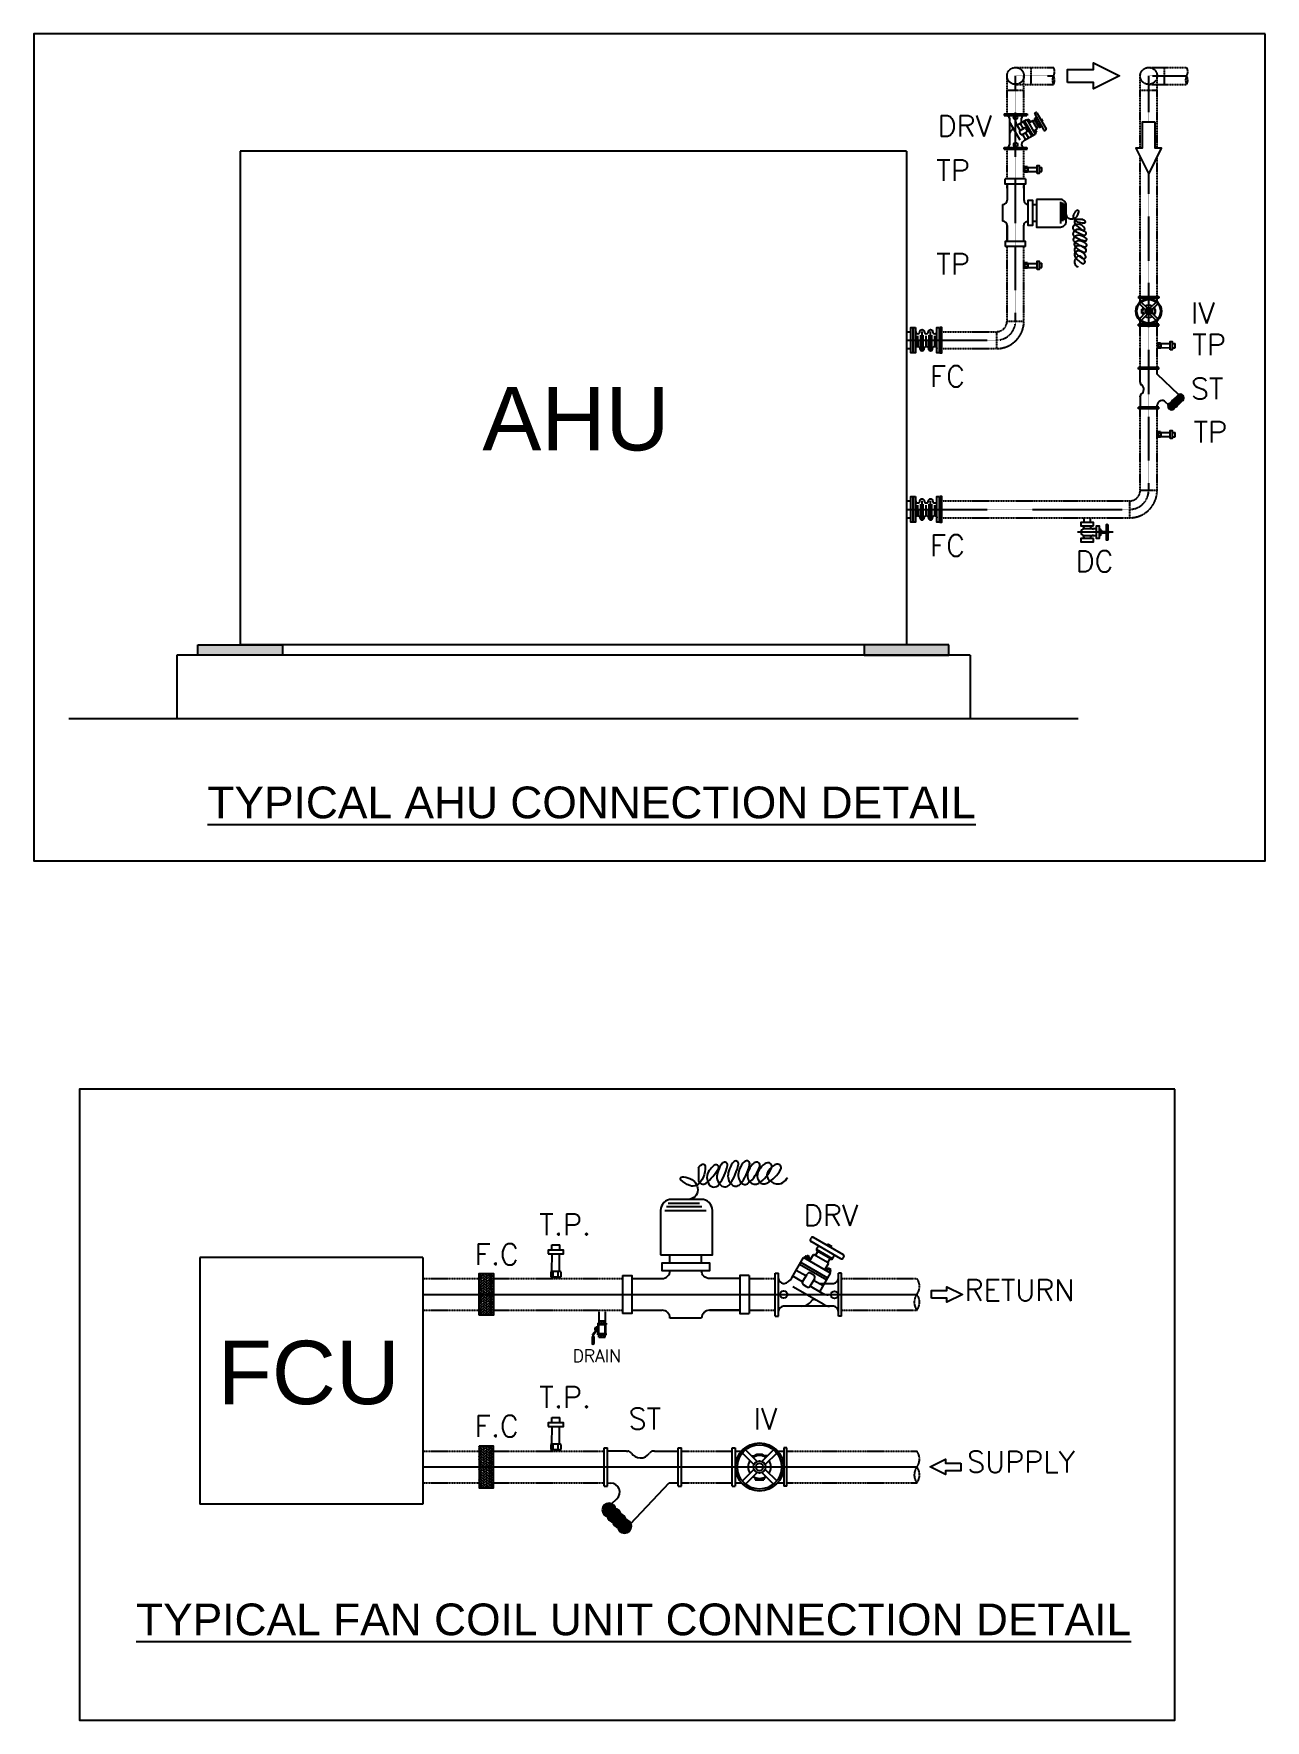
# Model space of a CAD drawing. Header units: millimetres. Extents: x 6 to 143847, y -192 to 53542.
# Drawn here: x 20761 to 26582, y 10917 to 18892 of the extents above; entities that cross this region are included whole.
import ezdxf

# ---------------------------------------------------------------- set-up
doc = ezdxf.new("R2010")
doc.units = ezdxf.units.MM
doc.linetypes.add('CENTER2', pattern=[1.125, 0.75, -0.125, 0.125, -0.125])
doc.linetypes.add('DASHED2', pattern=[0.375, 0.25, -0.125])
for name, color, linetype in [('AC-AHU', 3, 'Continuous'), ('AC-CENTER', 9, 'CENTER2'), ('AC-CHWR', 30, 'DASHED2'), ('AC-CHWS', 93, 'DASHED2'), ('AC-EQUIPMENT', 230, 'Continuous'), ('AC-FD', 2, 'Continuous'), ('AC-HOCK-UP', 9, 'Continuous'), ('AC-SDUCT', 6, 'Continuous'), ('AC-SECTION', 7, 'Continuous'), ('AC-TEXT', 7, 'Continuous'), ('AC.REF.1ST.', 200, 'Continuous'), ('MH-SARR', 2, 'Continuous'), ('MH-VALVE', 7, 'Continuous')]:
    doc.layers.add(name, color=color, linetype=linetype)
doc.styles.add('ARIAL', font='arial.ttf', dxfattribs={"width": 0.8})
doc.styles.add('ROMANS', font='romans.shx', dxfattribs={"width": 0.8, "height": 100})

# ---------------------------------------------------------------- blocks, each defined once
blk = doc.blocks.new('M-ARR01')
at = {"layer": 'MH-SARR'}
blk.add_lwpolyline([(-7, 0.88), (-7, -0.88), (-3.5, -0.88), (-3.5, -1.75), (0, 0), (-3.5, 1.75), (-3.5, 0.88)], close=True, dxfattribs=at)
blk = doc.blocks.new('1')
at = {"layer": 'AC.REF.1ST.'}
blk.add_hatch(color=256, dxfattribs=at).paths.add_polyline_path([(-37, 0, 1), (37, 0, 1)])
for radius in [46.8, 37.3]:
    blk.add_circle((0, 0), radius, dxfattribs=at)
blk = doc.blocks.new('V-BOOL')
at = {"layer": 'MH-VALVE'}
for p, q in [((-186, 75, 0), (-186, 70, 0)), ((-125, 80, 0), (-181, 80, 0)), ((-125, 65, 0), (-181, 65, 0)), ((-132, 25), (-132, -25)), ((-132, 25), (-112, 25)), ((-132, 8, 0), (-112, 8, 0)), ((-125, 80, 0), (-125, 65, 0)), ((-112, 75, 0), (-125, 75, 0)), ((-114, 70, 0), (-125, 70, 0)), ((-84, 44, 0), (-112, 69, 0)), ((-112, 33), (-101, 33)), ((-112, 33), (-112, -33, 0)), ((-82, 49, 0), (-110, 75, 0)), ((-101, 33), (-101, -33, 0)), ((-101, 30), (-30, 30)), ((-101, 25), (-30, 25)), ((-51, 43, 0), (-82, 43, 0)), ((-51, 48, 0), (-80, 48, 0)), ((-76, 48, 0), (-76, 59, 0)), ((-56, 59, 0), (-76, 59, 0)), ((-71, 48, 0), (-71, 59, 0)), ((-71, 30), (-71, 43, 0)), ((-61, 48, 0), (-61, 59, 0)), ((-61, 30), (-61, 43, 0)), ((-56, 48, 0), (-56, 59, 0)), ((-51, 43, 0), (-51, 48, 0)), ((-20, 33), (-30, 33)), ((-30, 33), (-30, -33, 0)), ((-20, 33), (-20, -33, 0)), ((0, 25), (-20, 25)), ((0, 8, 0), (-20, 8, 0)), ((0, 25), (0, -25)), ((-132, -11, 0), (-112, -11, 0)), ((-132, -25), (-112, -25)), ((-112, -33, 0), (-101, -33, 0)), ((-101, -25), (-30, -25)), ((-101, -30), (-30, -30)), ((-20, -33, 0), (-30, -33, 0)), ((0, -11, 0), (-20, -11, 0)), ((0, -25), (-20, -25))]:
    blk.add_line(p, q, dxfattribs=at)
for centre, radius, start, end in [((-181, 75, 0), 5.07, 90, 180), ((-181, 70, 0), 5.07, 180, 270), ((-114, 68, 0), 2.54, 45, 90), ((-112, 73, 0), 2.54, 45, 90), ((-82, 46, 0), 2.54, 225, 270), ((-80, 51, 0), 2.54, 225, 270)]:
    blk.add_arc(centre, radius, start, end, dxfattribs=at)

msp = doc.modelspace()

# ---------------------------------------------------------------- hatches: boundary and pattern name
at = {"layer": 'AC-HOCK-UP', "ltscale": 0.02}
h = msp.add_hatch(dxfattribs=at)
h.set_pattern_fill('AR-HBONE', color=256, scale=0.08527, style=0)
h.set_pattern_definition([(315, (726296.43, 197955.06), (1e-15, -12.251993), [25.990402, -8.66346733]), (225, (726302.556, 197948.934), (1e-15, -12.251993), [25.990402, -8.66346733])])
h.paths.add_polyline_path([(22934, 12931.2), (22934, 12833.1), (22865.8, 12833.1), (22865.8, 12931.2)])
h.paths.add_polyline_path([(22934, 12931.2), (22865.8, 12931.2), (22865.8, 13029.3), (22934, 13029.3)])
h = msp.add_hatch(dxfattribs=at)
h.set_pattern_fill('AR-HBONE', color=256, scale=0.08527, style=0)
h.set_pattern_definition([(45, (726296.43, -172909.4325), (1e-15, 12.251993), [25.990402, -8.66346733]), (135, (726302.556, -172903.3065), (1e-15, 12.251993), [25.990402, -8.66346733])])
h.paths.add_polyline_path([(22934, 12114.4), (22934, 12212.5), (22865.8, 12212.5), (22865.8, 12114.4)])
h.paths.add_polyline_path([(22934, 12114.4), (22865.8, 12114.4), (22865.8, 12016.4), (22934, 12016.4)])

# ---------------------------------------------------------------- linework, layer by layer
at = {"layer": 'AC-AHU'}
for p, q in [((21736.4, 18336.9), (21736.4, 16002.9)), ((24886.4, 18336.9), (21736.4, 18336.9)), ((24886.4, 18336.9), (24886.4, 16002.9)), ((24886.4, 16002.9), (21736.4, 16002.9))]:
    msp.add_line(p, q, dxfattribs=at)
at = {"layer": 'AC-AHU', "color": 7}
for p, q in [((21436.4, 15952.9), (21436.4, 15652.9)), ((25186.4, 15952.9), (21436.4, 15952.9)), ((25186.4, 15952.9), (25186.4, 15652.9)), ((25697.7, 15652.9), (20926.6, 15652.9))]:
    msp.add_line(p, q, dxfattribs=at)
for points in [[(21536.4, 16002.9), (21936.4, 16002.9), (21936.4, 15952.9), (21536.4, 15952.9)], [(25086.4, 16002.9), (24686.4, 16002.9), (24686.4, 15952.9), (25086.4, 15952.9)]]:
    msp.add_lwpolyline(points, close=True, dxfattribs=at)
for points in [[(21536.4, 16002.9), (21536.4, 15952.9), (21936.4, 16002.9), (21936.4, 15952.9)], [(24686.4, 15952.9), (24686.4, 16002.9), (25086.4, 15952.9), (25086.4, 16002.9)]]:
    msp.add_solid(points, dxfattribs=at)
at = {"layer": 'AC-CENTER', "ltscale": 0.2}
for p, q in [((25401, 17532.9), (25401, 18692.3)), ((25401, 18692.3), (25580.8, 18692.3)), ((26030.5, 18473.1), (26030.5, 18692.3)), ((26030.5, 18692.3), (26210.2, 18692.3)), ((26030.5, 16732.9), (26030.5, 18228.1)), ((24886.4, 17442.9), (25311, 17442.9)), ((24886.4, 16642.9), (25940.5, 16642.9))]:
    msp.add_line(p, q, dxfattribs=at)
at = {"layer": 'AC-CENTER'}
for p, q in [((22600, 12930.7), (24935, 12930.7)), ((22600, 12114.9), (24935, 12114.9))]:
    msp.add_line(p, q, dxfattribs=at)
at = {"layer": 'AC-CENTER', "ltscale": 0.2}
msp.add_arc((25311, 17532.9), 90, 270, 0, dxfattribs=at)
at = {"layer": 'AC-CHWR'}
for p, q in [((25361, 18513.5), (25361, 18692.3)), ((25401, 18732.3), (25580.8, 18732.3)), ((25441, 18513.5), (25441, 18692.3)), ((25475.4, 18652.3), (25475.4, 18732.3)), ((25441, 18623.6), (25361, 18623.6)), ((25401, 18652.3), (25580.8, 18652.3)), ((25361, 18205), (25361, 18346)), ((25441, 18205), (25441, 18346)), ((25361, 18161.8), (25361, 18181)), ((25441, 18161.8), (25441, 18181)), ((25361, 17909), (25361, 17948.4)), ((25441, 17909), (25441, 17948.4)), ((25361, 17532.9), (25361, 17885)), ((25441, 17532.9), (25441, 17885)), ((25052.8, 17482.9), (25311, 17482.9)), ((25311, 17482.9), (25311, 17402.9)), ((25361, 17532.9), (25441, 17532.9)), ((25052.8, 17402.9), (25311, 17402.9)), ((22600, 13005.7), (22865.8, 13005.7)), ((22934, 13005.9), (23543.1, 13005.9)), ((24142.3, 13005.9), (24265.2, 13005.9)), ((24579.2, 13005.9), (24935, 13005.9)), ((22600, 12855.7), (22865.8, 12855.7)), ((22934, 12855.9), (23543.1, 12855.9)), ((23432.1, 12855.9), (23432.1, 12806.5)), ((23461.7, 12855.9), (23461.7, 12806.5)), ((24142.3, 12855.9), (24265.2, 12855.9)), ((24579.2, 12855.9), (24935.3, 12855.9))]:
    msp.add_line(p, q, dxfattribs=at)
msp.add_circle((25401, 18692.3), 40, dxfattribs=at)
for centre, radius, start, end in [((25617.6, 18672.3), 41.9, 151.48356, 208.51644), ((25544, 18712.3), 41.9, 331.48356, 28.51644), ((25544, 18672.3), 41.9, 331.48356, 28.51644), ((25311, 17532.9), 50, 270, 0), ((25311, 17532.9), 130, 270, 0), ((24884.7, 12968.5), 62.7, 323.36167, 36.63833), ((24985.3, 12893.7), 62.7, 143.36167, 217.06344), ((24884.7, 12893.7), 62.7, 323.36167, 36.63833)]:
    msp.add_arc(centre, radius, start, end, dxfattribs=at)
at = {"layer": 'AC-CHWS'}
for p, q in [((25990.5, 18350.6), (25990.5, 18692.3)), ((26030.5, 18732.3), (26210.2, 18732.3)), ((26070.5, 18350.6), (26070.5, 18692.3)), ((26104.8, 18652.3), (26104.8, 18732.3)), ((26070.5, 18623.6), (25990.5, 18623.6)), ((26030.5, 18652.3), (26210.2, 18652.3)), ((25990.5, 17648.8), (25990.5, 18308.1)), ((26070.5, 17648.8), (26070.5, 18308.1)), ((25990.5, 17313.3), (25990.5, 17510.4)), ((26070.5, 17313.3), (26070.5, 17510.4)), ((25990.5, 16732.9), (25990.5, 17118.5)), ((26070.5, 16732.9), (26070.5, 17118.5)), ((25052.8, 16682.9), (25940.5, 16682.9)), ((25940.5, 16682.9), (25940.5, 16602.9)), ((25990.5, 16732.9), (26070.5, 16732.9)), ((25052.8, 16602.9), (25940.5, 16602.9)), ((22600, 12189.9), (22865.8, 12189.9)), ((22934, 12189.7), (23457.1, 12189.7)), ((23822.3, 12189.7), (24061.5, 12189.7)), ((24321, 12189.7), (24937.6, 12189.7)), ((22600, 12039.9), (22865.8, 12039.9)), ((22934, 12039.7), (23457.1, 12039.7)), ((23822.3, 12039.7), (24061.5, 12039.7)), ((24321, 12039.7), (24937.6, 12039.7))]:
    msp.add_line(p, q, dxfattribs=at)
msp.add_circle((26030.5, 18692.3), 40, dxfattribs=at)
for centre, radius, start, end in [((26247, 18672.3), 41.9, 151.48356, 208.51644), ((26173.4, 18712.3), 41.9, 331.48356, 28.51644), ((26173.4, 18672.3), 41.9, 331.48356, 28.51644), ((25940.5, 16732.9), 50, 270, 0), ((25940.5, 16732.9), 90, 270, 0), ((25940.5, 16732.9), 130, 270, 0), ((24884.7, 12152.3), 62.7, 323.36167, 36.63833), ((24985.3, 12077.5), 62.7, 143.36167, 217.06344), ((24884.7, 12077.5), 62.7, 323.36167, 36.63833)]:
    msp.add_arc(centre, radius, start, end, dxfattribs=at)
at = {"layer": 'AC-EQUIPMENT', "ltscale": 0.02}
for p, q in [((22600, 13106.1), (21545.8, 13106.1)), ((21545.8, 13106.1), (21545.8, 11939.6)), ((22600, 13106.1), (22600, 11939.6)), ((22600, 11939.6), (21545.8, 11939.6))]:
    msp.add_line(p, q, dxfattribs=at)
at = {"layer": 'AC-HOCK-UP', "ltscale": 0.02}
for p, q in [((25347.5, 18513.5), (25455.5, 18513.5)), ((25347.5, 18513.5), (25347.5, 18505.5)), ((25347.5, 18505.5), (25455.4, 18505.5)), ((25455.5, 18513.5), (25455.5, 18505.5)), ((25492.1, 18511.5), (25535.4, 18436.5)), ((25493.7, 18517.3), (25496.6, 18519)), ((25502.2, 18517.8), (25545.7, 18442.5)), ((25372.5, 18492.6), (25372.5, 18366.6)), ((25376.3, 18468.5), (25421.4, 18390.3)), ((25404.8, 18465.3), (25422.7, 18434.2)), ((25408.5, 18458.8), (25455.3, 18485.8)), ((25420.7, 18426.4), (25426, 18417.2)), ((25422.7, 18434.2), (25442.4, 18445.6)), ((25423.3, 18467.3), (25437.5, 18442.7)), ((25429.3, 18470.8), (25429.3, 18492.7)), ((25433.7, 18415.1), (25453.4, 18426.5)), ((25438.1, 18475.8), (25477.5, 18407.5)), ((25443, 18478.7), (25482.4, 18410.4)), ((25448.5, 18423.6), (25462.7, 18399)), ((25450.2, 18443.5), (25455.5, 18434.2)), ((25455.3, 18485.8), (25494.7, 18417.5)), ((25456.4, 18483.8), (25460.9, 18486.4)), ((25457.8, 18481.4), (25465.7, 18485.9)), ((25461.4, 18475.2), (25469.3, 18479.8)), ((25462.4, 18486), (25467.7, 18476.9)), ((25462.8, 18472.7), (25467.3, 18475.3)), ((25466.3, 18479.3), (25463.8, 18483.5)), ((25464, 18470.8), (25479.9, 18480)), ((25469.3, 18479.8), (25465.7, 18485.9)), ((25481.5, 18479.6), (25503, 18442.3)), ((25482.2, 18478.4), (25492.3, 18484.2)), ((25486, 18432.5), (25503, 18442.3)), ((25487.2, 18430.5), (25491.6, 18433.1)), ((25488.6, 18428.1), (25496.5, 18432.6)), ((25491.6, 18485.5), (25511, 18451.8)), ((25492, 18490.4), (25515.5, 18449.8)), ((25492.2, 18421.9), (25500.1, 18426.5)), ((25493.2, 18491.3), (25501.1, 18495.9)), ((25498.4, 18423.6), (25493.2, 18432.7)), ((25493.6, 18419.5), (25498, 18422)), ((25494.6, 18430.2), (25497, 18426)), ((25496.5, 18432.6), (25500.1, 18426.5)), ((25500.2, 18447.2), (25510.3, 18453.1)), ((25516.8, 18450.3), (25524.8, 18454.9)), ((25519.8, 18487.3), (25522.7, 18489)), ((25519.8, 18487.3), (25522.7, 18489)), ((25522.7, 18489), (25528.9, 18478.2)), ((25526.1, 18476.5), (25528.9, 18478.2)), ((25526.1, 18476.5), (25528.9, 18478.2)), ((25541.2, 18435), (25544.2, 18436.7)), ((25347.5, 18354), (25455.4, 18354)), ((25347.5, 18346), (25347.5, 18354)), ((25347.5, 18346), (25455.5, 18346)), ((25433.7, 18415.1), (25448, 18390.5)), ((25443.6, 18388), (25494.7, 18417.5)), ((25455.5, 18346), (25455.5, 18354)), ((25457.7, 18262.3), (25445.3, 18262.3)), ((25449, 18205), (25353, 18205)), ((25444.2, 18259.4), (25444.2, 18240.4)), ((25457.7, 18237.2), (25445.3, 18237.2)), ((25445.5, 18256.1), (25457.5, 18256.1)), ((25445.5, 18243.5), (25457.6, 18243.5)), ((25458.8, 18259.4), (25458.8, 18240.4)), ((25458.8, 18259.3), (25458.8, 18240.4)), ((25512.5, 18259.6), (25525.7, 18259.6)), ((25512.5, 18239.8), (25525.7, 18239.8)), ((25525.7, 18239.8), (25525.7, 18259.6)), ((25361, 18180.8), (25361, 18105)), ((25341, 18005), (25341, 18085)), ((25361, 17909.2), (25361, 17985)), ((25449, 17885), (25353, 17885)), ((25444.2, 17805.9), (25444.2, 17787)), ((25457.7, 17808.9), (25445.3, 17808.9)), ((25457.7, 17783.8), (25445.3, 17783.8)), ((25445.5, 17802.6), (25457.5, 17802.6)), ((25445.5, 17790.1), (25457.6, 17790.1)), ((25458.8, 17805.9), (25458.8, 17787)), ((25458.8, 17805.9), (25458.8, 17787)), ((25512.5, 17806.2), (25525.7, 17806.2)), ((25512.5, 17786.4), (25525.7, 17786.4)), ((25525.7, 17786.4), (25525.7, 17806.2)), ((25981.8, 17648.8), (26078.9, 17648.8)), ((25981.8, 17648.8), (25981.8, 17640.8)), ((26078.9, 17640.8), (25981.8, 17640.8)), ((25990.5, 17625.1), (25990.5, 17640.8)), ((26070.5, 17625.1), (26070.5, 17640.8)), ((26078.9, 17648.8), (26078.9, 17640.8)), ((26016.3, 17585.6), (25987.2, 17614.7)), ((26016.3, 17573.5), (25987.2, 17544.4)), ((26024.4, 17593.7), (25995.3, 17622.8)), ((26024.4, 17565.4), (25995.3, 17536.3)), ((25998, 17568.9), (25998, 17590.2)), ((26001.2, 17590.2), (25998, 17590.2)), ((26001.2, 17568.9), (25998, 17568.9)), ((26006.3, 17596.8), (26001.2, 17590.2)), ((26006.3, 17562.3), (26001.2, 17568.9)), ((26065.6, 17622.8), (26036.5, 17593.7)), ((26036.5, 17565.4), (26065.6, 17536.3)), ((26073.7, 17614.7), (26044.6, 17585.6)), ((26044.6, 17573.5), (26073.7, 17544.4)), ((26058.4, 17599.4), (26058.4, 17591.9)), ((26058.4, 17591.9), (26062.9, 17586)), ((26058.4, 17567.2), (26062.9, 17573.1)), ((26058.4, 17559.7), (26058.4, 17567.2)), ((26062.9, 17573.1), (26062.9, 17586)), ((26078.9, 17518.3), (25981.8, 17518.3)), ((25981.8, 17510.4), (25981.8, 17518.3)), ((25981.8, 17510.4), (26078.9, 17510.4)), ((25990.5, 17518.3), (25990.5, 17534)), ((26070.5, 17518.3), (26070.5, 17534)), ((26078.9, 17510.4), (26078.9, 17518.3)), ((26073.6, 17426.5), (26073.6, 17407.5)), ((26087.1, 17429.4), (26074.7, 17429.4)), ((26087.1, 17404.3), (26074.7, 17404.3)), ((26074.8, 17423.1), (26086.9, 17423.1)), ((26074.9, 17410.6), (26086.9, 17410.6)), ((26088.2, 17426.5), (26088.2, 17407.5)), ((26088.2, 17426.4), (26088.2, 17407.5)), ((26141.9, 17426.7), (26155.1, 17426.7)), ((26141.9, 17406.9), (26155.1, 17406.9)), ((26155.1, 17406.9), (26155.1, 17426.7)), ((26079, 17313.3), (25981.9, 17313.3)), ((25981.9, 17305.3), (25981.9, 17313.3)), ((26079, 17305.3), (25981.9, 17305.3)), ((25990.5, 17244.8), (25990.5, 17305.3)), ((26070.5, 17282.3), (26070.5, 17305.3)), ((26079, 17305.3), (26079, 17313.3)), ((25990.5, 17244.8), (25990.5, 17241.6)), ((26173.5, 17184.6), (26070.5, 17282.3)), ((25990.5, 17174.8), (25990.5, 17178)), ((25990.5, 17174.8), (25990.5, 17126.5)), ((26123.5, 17136.9), (26110.7, 17150.4)), ((26121.5, 17135), (26176.1, 17187.1)), ((26126.7, 17129.7), (26181.2, 17181.8)), ((26131.8, 17124.3), (26186.3, 17176.4)), ((26186.3, 17176.4), (26176.1, 17187.1)), ((26079, 17126.5), (25981.9, 17126.5)), ((25981.9, 17118.5), (25981.9, 17126.5)), ((26079, 17118.5), (25981.9, 17118.5)), ((26070.5, 17126.5), (26071.1, 17134.9)), ((26079, 17118.5), (26079, 17126.5)), ((26131.8, 17124.3), (26121.5, 17135)), ((26073.6, 17005.9), (26073.6, 16987)), ((26087.1, 17008.9), (26074.7, 17008.9)), ((26074.8, 17002.6), (26086.9, 17002.6)), ((26074.9, 16990.1), (26086.9, 16990.1)), ((26088.2, 17005.9), (26088.2, 16987)), ((26088.2, 17005.9), (26088.2, 16987)), ((26141.9, 17006.2), (26155.1, 17006.2)), ((26141.9, 16986.4), (26155.1, 16986.4)), ((26155.1, 16986.4), (26155.1, 17006.2)), ((26087.1, 16983.8), (26074.7, 16983.8)), ((23209.4, 13140.2), (23209.4, 13165)), ((23209.4, 13165), (23246.5, 13165)), ((23246.5, 13140.2), (23246.5, 13165)), ((24432.1, 13191.7), (24435.3, 13197.3)), ((24575.5, 13099.7), (24435, 13180.8)), ((24587.3, 13118.7), (24446.2, 13200.2)), ((24460.8, 13146.1), (24469.4, 13161)), ((24510, 13163.4), (24513.1, 13168.8)), ((24510, 13163.4), (24513.1, 13168.8)), ((24533.3, 13157.1), (24513.1, 13168.8)), ((24344, 13008.8), (24399.3, 13104.6)), ((24514, 13007.6), (24386, 13081.5)), ((24527.3, 13030.7), (24399.3, 13104.6)), ((24403, 13102.5), (24407.8, 13110.8)), ((24407.6, 13099.8), (24416.1, 13114.6)), ((24410.7, 13111.6), (24427.8, 13101.7)), ((24423.1, 13104.4), (24415.3, 13108.9)), ((24427.7, 13107.9), (24416.1, 13114.6)), ((24419.1, 13093.2), (24427.7, 13107.9)), ((24423.7, 13090.5), (24428.5, 13098.8)), ((24427.4, 13088.3), (24445.8, 13120.2)), ((24515.7, 13079.8), (24445.8, 13120.2)), ((24455, 13114.8), (24466, 13133.8)), ((24536, 13099.6), (24459.8, 13143.5)), ((24526.8, 13098.7), (24463.7, 13135.1)), ((24513.5, 13081.1), (24524.5, 13100.1)), ((24530.2, 13151.7), (24533.3, 13157.1)), ((24530.2, 13151.7), (24533.3, 13157.1)), ((24537.7, 13101.7), (24546.3, 13116.6)), ((24586.4, 13102.6), (24589.6, 13108.2)), ((23204.5, 13037.5), (23204.5, 13014.2)), ((23246, 13039.5), (23210.4, 13039.5)), ((23246.1, 13012.1), (23210.4, 13012.2)), ((23246.1, 13039.5), (23210.5, 13039.5)), ((23216.3, 13014.5), (23216.3, 13037.2)), ((23239.8, 13014.5), (23239.8, 13037.1)), ((23251.6, 13037.4), (23251.6, 13014.2)), ((23543.1, 13020.6), (23543.1, 12840.8)), ((24142.3, 13020.6), (24142.3, 12840.8)), ((24265.2, 12828.6), (24265.2, 13031)), ((24265.2, 13031), (24280.2, 13031)), ((24280.2, 12828.6), (24280.2, 13031)), ((24394.8, 12990.3), (24348.7, 13016.9)), ((24410.8, 13018), (24364.7, 13044.6)), ((24508.7, 12998.4), (24380.6, 13072.3)), ((24394.8, 12990.3), (24416.1, 13027.2)), ((24430.6, 12969.6), (24451.9, 13006.5)), ((24448, 13021.1), (24430.7, 13031.1)), ((24476.7, 12943), (24527.3, 13030.7)), ((24499.2, 13046.9), (24516.5, 13076.9)), ((24502.9, 13044.8), (24507.7, 13053.1)), ((24507.5, 13042.1), (24516, 13056.9)), ((24527.7, 13044), (24510.6, 13053.9)), ((24515.2, 13051.2), (24523.1, 13046.7)), ((24516, 13056.9), (24527.6, 13050.3)), ((24519, 13035.5), (24527.6, 13050.3)), ((24523.7, 13032.8), (24528.5, 13041.1)), ((24564.3, 12828.6), (24564.3, 13031)), ((24579.2, 13031), (24564.3, 13031)), ((24579.2, 12828.6), (24579.2, 13031)), ((24495, 12882.5), (24348.4, 12967.1)), ((24416, 12965.7), (24398.7, 12975.7)), ((24489, 12935.9), (24430.6, 12969.6)), ((24492.7, 12970.7), (24446.6, 12997.3)), ((24476.7, 12981.9), (24540.3, 12981.9)), ((23588.5, 12855.8), (23730.4, 12855.8)), ((24097.1, 12855.8), (23955, 12855.8)), ((24540.2, 12875.4), (24303.8, 12875.4)), ((23917.6, 12818.4), (23767.8, 12818.4)), ((24265.2, 12828.6), (24280.2, 12828.6)), ((24579.2, 12828.6), (24564.3, 12828.6)), ((23209.4, 12324), (23209.4, 12348.8)), ((23209.4, 12348.8), (23246.5, 12348.8)), ((23246.5, 12324), (23246.5, 12348.8)), ((23204.5, 12221.3), (23204.5, 12198.1)), ((23246, 12223.3), (23210.4, 12223.4)), ((23246.1, 12223.4), (23210.5, 12223.4)), ((23216.3, 12198.4), (23216.3, 12221)), ((23239.8, 12198.3), (23239.8, 12221)), ((23251.6, 12221.3), (23251.6, 12198)), ((23457.1, 12023.8), (23457.1, 12205.7)), ((23457.1, 12205.7), (23472.1, 12205.7)), ((23472.1, 12023.8), (23472.1, 12205.7)), ((23807.3, 12023.8), (23807.3, 12205.7)), ((23807.3, 12205.7), (23822.3, 12205.7)), ((23822.3, 12023.8), (23822.3, 12205.7)), ((24061.5, 12023.8), (24061.5, 12205.7)), ((24061.5, 12205.7), (24076.5, 12205.7)), ((24076.5, 12205.7), (24076.5, 12023.8)), ((24306, 12205.7), (24306, 12023.8)), ((24321, 12205.7), (24306, 12205.7)), ((24321, 12023.8), (24321, 12205.7)), ((23246.1, 12196), (23210.4, 12196)), ((23562.6, 12189.7), (23472.1, 12189.7)), ((23562.6, 12189.7), (23568.7, 12189.6)), ((23694, 12189.7), (23688, 12189.6)), ((23694, 12189.7), (23807.3, 12189.7)), ((24076.5, 12189.9), (24105.8, 12189.9)), ((24164.6, 12126.3), (24110.1, 12180.9)), ((24179.9, 12141.5), (24125.3, 12196.1)), ((24154, 12167.4), (24168.1, 12167.4)), ((24168.1, 12167.4), (24179.2, 12175.9)), ((24179.2, 12175.9), (24203.3, 12175.9)), ((24257.2, 12196.1), (24202.6, 12141.5)), ((24214.3, 12167.4), (24203.3, 12175.9)), ((24228.5, 12167.4), (24214.3, 12167.4)), ((24272.4, 12180.9), (24217.8, 12126.3)), ((24276.6, 12189.9), (24306, 12189.9)), ((24164.6, 12103.6), (24110.1, 12049)), ((24179.9, 12088.3), (24125.3, 12033.8)), ((24158.9, 12069.6), (24171.2, 12060.1)), ((24171.2, 12060.1), (24171.2, 12054)), ((24171.2, 12054), (24211.2, 12054)), ((24202.6, 12088.3), (24257.2, 12033.8)), ((24223.6, 12069.6), (24211.2, 12060.1)), ((24211.2, 12060.1), (24211.2, 12054)), ((24217.8, 12103.6), (24272.4, 12049)), ((23457.1, 12023.8), (23472.1, 12023.8)), ((23472.1, 12039.7), (23487.9, 12038.6)), ((23491.6, 11940.2), (23516.9, 11964.3)), ((23581.1, 11846.6), (23764.2, 12039.7)), ((23764.2, 12039.7), (23807.3, 12039.7)), ((23807.3, 12023.8), (23822.3, 12023.8)), ((24061.5, 12023.8), (24076.5, 12023.8)), ((24076.5, 12039.9), (24105.8, 12039.9)), ((24276.6, 12039.9), (24306, 12039.9)), ((24321, 12023.8), (24306, 12023.8)), ((23468, 11924.8), (23488.1, 11943.9)), ((23468, 11924.8), (23565.7, 11822.5)), ((23478, 11934.4), (23575.8, 11832.1)), ((23488.1, 11943.9), (23585.8, 11841.7)), ((23565.7, 11822.5), (23585.8, 11841.7))]:
    msp.add_line(p, q, dxfattribs=at)
at = {"layer": 'AC-HOCK-UP', "color": 7, "ltscale": 0.02}
for p, q in [((24953.4, 17395.1), (24953.4, 17467.1)), ((24959.4, 17393.1), (24959.4, 17483.1)), ((24965.4, 17395.1), (24965.4, 17467.1)), ((24993.4, 17395.1), (24993.4, 17467.1)), ((24999.4, 17393.1), (24999.4, 17483.1)), ((25005.4, 17395.1), (25005.4, 17467.1)), ((24939.4, 17413.1), (24939.4, 17463.1)), ((24943.2, 17412.7), (24943.2, 17440.5)), ((24979.4, 17413.1), (24979.4, 17463.1)), ((24982.7, 17412.3), (24982.7, 17440.5)), ((25019.4, 17413.1), (25019.4, 17463.1)), ((25023.2, 17412.3), (25023.2, 17440.1)), ((24953.4, 16595.1), (24953.4, 16667.1)), ((24959.4, 16593.1), (24959.4, 16683.1)), ((24965.4, 16595.1), (24965.4, 16667.1)), ((24993.4, 16595.1), (24993.4, 16667.1)), ((24999.4, 16593.1), (24999.4, 16683.1)), ((25005.4, 16595.1), (25005.4, 16667.1)), ((24939.4, 16613.1), (24939.4, 16663.1)), ((24943.2, 16612.7), (24943.2, 16640.5)), ((24979.4, 16613.1), (24979.4, 16663.1)), ((24982.7, 16612.3), (24982.7, 16640.5)), ((25019.4, 16613.1), (25019.4, 16663.1)), ((25023.2, 16612.3), (25023.2, 16640.1))]:
    msp.add_line(p, q, dxfattribs=at)
at = {"layer": 'AC-HOCK-UP', "ltscale": 0.02}
for points in [[(26581.6, 18891.8), (20760.6, 18891.8), (20760.6, 14980.6), (26581.6, 14980.6)], [(24916.1, 17502.9), (24916.1, 17382.9), (24906.1, 17382.9), (24906.1, 17502.9)], [(24929.1, 17502.9), (24929.1, 17382.9), (24919.1, 17382.9), (24919.1, 17502.9)], [(25039.5, 17502.9), (25039.5, 17382.9), (25029.5, 17382.9), (25029.5, 17502.9)], [(25042.8, 17502.9), (25042.8, 17382.9), (25052.8, 17382.9), (25052.8, 17502.9)], [(24916.1, 16702.9), (24916.1, 16582.9), (24906.1, 16582.9), (24906.1, 16702.9)], [(24929.1, 16702.9), (24929.1, 16582.9), (24919.1, 16582.9), (24919.1, 16702.9)], [(25039.5, 16702.9), (25039.5, 16582.9), (25029.5, 16582.9), (25029.5, 16702.9)], [(25042.8, 16702.9), (25042.8, 16582.9), (25052.8, 16582.9), (25052.8, 16702.9)], [(26154.3, 13901.3), (20977.5, 13901.3), (20977.5, 10917.2), (26154.3, 10917.2)], [(22865.8, 12833.1), (22865.8, 13029.3), (22934, 13029.3), (22934, 12833.1)], [(22865.8, 12212.5), (22865.8, 12016.4), (22934, 12016.4), (22934, 12212.5)]]:
    msp.add_lwpolyline(points, close=True, dxfattribs=at)
for points in [[(25503, 18230.7), (25502.9, 18269), (25512.5, 18269), (25512.5, 18230.8), (25503, 18230.7)], [(25449, 18205), (25449, 18181), (25353, 18181), (25353, 18205)], [(25441.1, 18259.3), (25444.2, 18259.3)], [(25441.1, 18240.4), (25444.2, 18240.4)], [(25459.1, 18259.4), (25502.9, 18259.5)], [(25459.1, 18240.2), (25503, 18240.3)], [(25361, 18180.8), (25361, 18105)], [(25481, 18085), (25501, 18085)], [(25613.1, 18097.7), (25613.1, 17993.9)], [(25623.1, 18093.6), (25623.1, 18004.9)], [(25631.5, 18089.5), (25631.5, 18010.6)], [(25361, 17985), (25361, 17909.2)], [(25481, 18005), (25501, 18005)], [(25449, 17885), (25449, 17909), (25353, 17909), (25353, 17885)], [(25441.1, 17805.9), (25444.2, 17805.9)], [(25441.1, 17787), (25444.2, 17787)], [(25459.1, 17805.9), (25502.9, 17806)], [(25459.1, 17786.8), (25503, 17786.9)], [(25503, 17777.3), (25502.9, 17815.6), (25512.5, 17815.6), (25512.5, 17777.3), (25503, 17777.3)], [(24886.4, 17482.9), (24906.1, 17482.9)], [(24886.4, 17402.9), (24906.1, 17402.9)], [(26070.5, 17426.4), (26073.6, 17426.4)], [(26070.5, 17407.5), (26073.6, 17407.5)], [(26088.5, 17426.5), (26132.3, 17426.6)], [(26088.5, 17407.3), (26132.3, 17407.4)], [(26132.3, 17397.8), (26132.3, 17436.1), (26141.8, 17436.1), (26141.9, 17397.9), (26132.3, 17397.8)], [(26070.5, 17005.9), (26073.6, 17005.9)], [(26070.5, 16987), (26073.6, 16987)], [(26088.5, 17005.9), (26132.3, 17006)], [(26088.5, 16986.8), (26132.3, 16986.9)], [(26132.3, 16977.3), (26132.3, 17015.6), (26141.8, 17015.6), (26141.9, 16977.3), (26132.3, 16977.3)], [(24886.4, 16682.9), (24906.1, 16682.9)], [(24886.4, 16602.9), (24906.1, 16602.9)], [(25724.6, 16602.9), (25724.6, 16580)], [(25754.6, 16602.9), (25754.6, 16580)], [(25863.2, 16535), (25694.6, 16535)], [(25769.6, 16565), (25769.6, 16580), (25709.6, 16580), (25709.6, 16565), (25769.6, 16565)], [(25796, 16549), (25802.9, 16549), (25802.9, 16519.9), (25796, 16519.9)], [(25802.9, 16541.1), (25809.8, 16541.1), (25809.8, 16528.3), (25802.9, 16528.3)], [(25830.9, 16530.5), (25809.8, 16530.5)], [(25837.6, 16541.6), (25839.7, 16541.6), (25839.7, 16528.3), (25837, 16528.3)], [(25769.6, 16505), (25709.6, 16505), (25709.6, 16490), (25769.6, 16490), (25769.6, 16505)], [(23744.2, 13327.8), (23938.4, 13327.8)], [(23751.8, 13346.4), (23917.8, 13346.4)], [(23759.4, 13362.2), (23907.1, 13362.2)], [(23192.3, 13122.3), (23264.2, 13122.2), (23264.2, 13140.1), (23192.4, 13140.2), (23192.3, 13122.3)], [(23210.2, 13040.1), (23210.4, 13122.3)], [(23246.1, 13040.1), (23246.2, 13122.2)], [(23767.8, 13080.5), (23767.8, 13117.9)], [(23917.6, 13080.5), (23917.6, 13117.9)], [(23210.5, 13006.3), (23210.5, 13012.2)], [(23246, 13006.3), (23246, 13012.1)], [(23543.1, 13020.6), (23588.1, 13020.6), (23588.1, 12840.8), (23543.1, 12840.8)], [(24142.3, 13020.6), (24097.3, 13020.6), (24097.3, 12840.8), (24142.3, 12840.8)], [(23588.5, 12855.8), (23730.4, 12855.8)], [(23955, 12855.8), (24097.1, 12855.8)], [(23192.3, 12306.2), (23264.2, 12306), (23264.2, 12324), (23192.4, 12324.1), (23192.3, 12306.2)], [(23210.2, 12224), (23210.4, 12306.1)], [(23246.1, 12224), (23246.2, 12306.1)], [(23210.5, 12190.1), (23210.5, 12196)], [(23246, 12190.2), (23246, 12196)]]:
    msp.add_lwpolyline(points, dxfattribs=at)
for points in [[(25441, 18180.8), (25441, 18105, 0.414214), (25461, 18085), (25461, 18105), (25481, 18105), (25481, 17985), (25461, 17985), (25461, 18005, -0.082763)], [(25441, 17909.2), (25441, 17985, -0.414214), (25461, 18005), (25461, 18085)], [(25719.9, 18013, -0.105622), (25726.5, 18008.4, -0.124271), (25729.8, 18002.5, -0.481853), (25725.1, 17996.1, -0.105401), (25696, 18001.4, -0.164399), (25677.3, 18017.6, -0.235943), (25676.1, 18035.2, -0.094358), (25690.6, 18057.2, -0.46902), (25697, 18056.7, -0.210887), (25698.4, 18049.9, -0.066187), (25691.1, 18029.9, -0.163275), (25678.8, 18018, -0.150392), (25660.5, 18015.4, -0.209916), (25645.5, 18024.9, -0.183877), (25641, 18044.5)], [(25719.9, 18013, -0.00894), (25690.1, 18013.3, 0.610607), (25681.8, 17993.9, 0.092361), (25719, 17962.8, 0.519594), (25728.8, 17967.5, 0.215104), (25727.2, 17973.2, 0.066212), (25713.9, 17985.9, 0.314842), (25678.9, 17986.4, 0.515984), (25678.3, 17961.8, 0.105257), (25726.5, 17939.7, 0.606346), (25734.5, 17949.2, 0.160145), (25728.7, 17956, 0.061991), (25708.1, 17965.2, 0.293443), (25676.6, 17956.4, 0.453842), (25679.5, 17933.1, 0.104611), (25730.5, 17912.4, 0.687588), (25736.8, 17922.8, 0.108073), (25727.7, 17930.3, 0.06015), (25708.1, 17937.7, 0.267314), (25678.4, 17929.1, 0.43223), (25679.5, 17907.9, 0.127385), (25729.1, 17883.9, 0.697095), (25736.8, 17896.4, 0.092769), (25727.8, 17904.3, 0.062526), (25711.6, 17911.3, 0.245769), (25683.6, 17905.7, 0.417712), (25681.8, 17887.2, 0.141868), (25724.5, 17858.2, 0.671941), (25734.5, 17870, 0.105844), (25727.9, 17878, 0.060465), (25712.7, 17887.2, 0.291064), (25685, 17883.4, 0.377796), (25681.8, 17860.9, 0.148848), (25720.7, 17828.4, 0.612197), (25733.3, 17839.1, 0.133948), (25727.3, 17850.4, 0.086864), (25711.6, 17862, 0.281119), (25686.1, 17859.9, 0.377373), (25681.8, 17840.2, 0.147047), (25717.3, 17805.4, 0.636528), (25729.9, 17815, 0.123209), (25724.8, 17825.3, 0.073357), (25710.4, 17837.9, 0.303755), (25693.8, 17837.7, 0.197505), (25680.6, 17817.3, 0.17556), (25683.4, 17800.1, 0.174995), (25696.7, 17788.6)], [(24929.4, 17483.1, 1), (24949.4, 17483.1, -1), (24969.4, 17483.1, 1), (24989.4, 17483.1, -1), (25009.4, 17483.1, 1), (25029.4, 17483.1, 0.780776)], [(24929.4, 17403.1, -1), (24949.4, 17403.1, 1), (24969.4, 17403.1, -1), (24989.4, 17403.1, 1), (25009.4, 17403.1, -1), (25029.4, 17403.1, -0.780776)], [(24929.4, 16683.1, 1), (24949.4, 16683.1, -1), (24969.4, 16683.1, 1), (24989.4, 16683.1, -1), (25009.4, 16683.1, 1), (25029.4, 16683.1, 0.780776)], [(24929.4, 16603.1, -1), (24949.4, 16603.1, 1), (24969.4, 16603.1, -1), (24989.4, 16603.1, 1), (25009.4, 16603.1, -1), (25029.4, 16603.1, -0.780776)], [(25784.6, 16550), (25724.6, 16550, 1), (25724.6, 16520), (25784.6, 16520), (25784.6, 16565), (25796, 16565), (25796, 16504.8), (25784.5, 16504.8), (25784.5, 16520)], [(25809.8, 16538.4), (25830.9, 16538.4), (25830.9, 16569.5, -1), (25837, 16569.5)], [(25837, 16569.5), (25837, 16500.1, -1), (25830.9, 16500.1), (25830.9, 16538.9)], [(23902.6, 13527.7, -0.00894), (23902.1, 13471.9, 0.610607), (23938.5, 13456.3, 0.092361), (23996.6, 13525.9, 0.519594), (23987.8, 13544.3, 0.215104), (23977.2, 13541.4, 0.066212), (23953.5, 13516.4, 0.314842), (23952.6, 13450.9, 0.515984), (23998.6, 13449.9, 0.105257), (24040, 13540, 0.606346), (24022.2, 13555, 0.160145), (24009.5, 13544.1, 0.061991), (23992.1, 13505.6, 0.293443), (24008.6, 13446.6, 0.453842), (24052.3, 13452, 0.104611), (24091.1, 13547.4, 0.687588), (24071.6, 13559.3, 0.108073), (24057.5, 13542.4, 0.06015), (24043.7, 13505.6, 0.267314), (24059.8, 13450, 0.43223), (24099.5, 13452, 0.127385), (24144.4, 13544.8, 0.697095), (24121, 13559.3, 0.092769), (24106.2, 13542.4, 0.062526), (24093, 13512.1, 0.245769), (24103.5, 13459.7, 0.417712), (24138.1, 13456.3, 0.141868), (24192.5, 13536.2, 0.671941), (24170.3, 13555, 0.105844), (24155.5, 13542.7, 0.060465), (24138.1, 13514.2, 0.291064), (24145.4, 13462.3, 0.377796), (24187.5, 13456.3, 0.148848), (24248.3, 13529.1, 0.612197), (24228.3, 13552.8, 0.133948), (24207.2, 13541.5, 0.086864), (24185.4, 13512.1, 0.281119), (24189.3, 13464.4, 0.377373), (24226.2, 13456.3, 0.147047), (24291.3, 13522.9, 0.636528), (24273.4, 13546.4, 0.123209), (24254.1, 13536.9, 0.073357), (24230.5, 13509.9, 0.303755), (24231, 13478.9, 0.197505), (24269.1, 13454.1, 0.17556), (24301.3, 13459.4, 0.174995), (24322.8, 13484.2)], [(23902.6, 13527.7, -0.105622), (23911.2, 13540, -0.124271), (23922.4, 13546.2, -0.481853), (23934.3, 13537.4, -0.105401), (23924.4, 13482.9, -0.164399), (23894.1, 13447.9, -0.235943), (23861.1, 13445.7, -0.094358), (23819.9, 13472.9, -0.46902), (23820.8, 13484.9, -0.210887), (23833.6, 13487.4, -0.066187), (23871.1, 13473.8, -0.163275), (23893.3, 13450.8, -0.150392), (23898.3, 13416.5, -0.209916), (23880.4, 13388.4, -0.183877), (23843.7, 13380)], [(23588.5, 13005.6), (23730.4, 13005.6, 0.414214), (23767.8, 13043), (23730.4, 13043), (23730.4, 13080.5), (23955, 13080.5), (23955, 13043), (23917.6, 13043, -0.082763)], [(24097.1, 13005.6), (23955, 13005.6, -0.414214), (23917.6, 13043), (23767.8, 13043)]]:
    msp.add_lwpolyline(points, format="xyb", dxfattribs=at)
for points in [[(25501, 18108.7), (25501, 17977.9), (25613, 17977.9, 0.414214), (25641, 18005.9), (25641, 18080.7, 0.414214), (25613, 18108.7)], [(23723.6, 13117.9), (23968.3, 13117.9), (23968.3, 13327.6, 0.414214), (23915.9, 13380), (23776, 13380, 0.414214), (23723.6, 13327.6)]]:
    msp.add_lwpolyline(points, format="xyb", close=True, dxfattribs=at)
for centre, radius in [((25401, 18495.5), 9.21), ((25402, 18367.3), 9.21), ((26030.5, 17579.6), 60.6), ((26030.5, 17579.6), 55.8), ((26030.5, 17579.6), 15.4), ((26030.5, 17579.6), 9.44), ((24305.1, 12930.7), 17.3), ((24545.6, 12929), 17.3), ((24191.2, 12114.9), 113.7), ((24191.2, 12114.9), 104.6), ((24191.2, 12114.9), 28.9), ((24191.2, 12114.9), 17.7)]:
    msp.add_circle(centre, radius, dxfattribs=at)
for centre, radius, start, end in [((25357, 18489.7), 15.8, 10.74395, 90.58781), ((25444.9, 18489.6), 15.9, 89.15569, 168.8201), ((25495.8, 18513.6), 4.26, 119.97545, 210), ((25498.8, 18515.3), 4.26, 29.97545, 119.97545), ((25400.9, 18482.7), 28.4, 180, 210), ((25400.9, 18413.4), 28.4, 123.51155, 180), ((25380.5, 18444.2), 8.53, 303.51155, 30), ((25429.4, 18479.5), 28.4, 180, 210), ((25425.6, 18429.3), 5.68, 120, 210), ((25445.3, 18440.6), 5.68, 30, 120), ((25450.6, 18431.4), 5.68, 300, 30), ((25461.4, 18485.4), 1.14, 30, 120), ((25461.7, 18484.9), 1.14, 300, 30), ((25462.9, 18482.9), 1.14, 30, 120), ((25465.3, 18478.8), 1.14, 300, 30), ((25466.4, 18476.8), 1.14, 30, 120), ((25466.7, 18476.3), 1.14, 300, 30), ((25480.5, 18479), 1.14, 30, 120), ((25495.3, 18487.6), 4.26, 120, 210), ((25492.2, 18432.1), 1.14, 30, 120), ((25492.5, 18431.6), 1.14, 300, 30), ((25493.6, 18429.6), 1.14, 30, 120), ((25496, 18425.5), 1.14, 300, 30), ((25497.2, 18423.5), 1.14, 30, 120), ((25497.5, 18423), 1.14, 300, 30), ((25514.7, 18454), 4.26, 210, 300), ((25539.1, 18438.7), 4.26, 210, 300), ((25542, 18440.4), 4.26, 300, 30), ((25357, 18369.5), 15.8, 280.00046, 349.25605), ((25430.9, 18420), 5.68, 210, 300), ((25457.8, 18363.4), 28.4, 120, 170.10704), ((25435.4, 18367.3), 5.68, 170.10704, 189.62974), ((25444.8, 18368.9), 15.1, 189.62974, 259.73247), ((25449, 18259.3), 4.81, 140.69685, 222.27187), ((25454, 18259.3), 4.81, 317.73072, 39.30575), ((25460.8, 18249.8), 16.5, 157.74142, 202.38993), ((25449, 18240.3), 4.81, 137.73072, 219.30575), ((25442.3, 18249.8), 16.5, 337.74142, 22.38993), ((25454, 18240.3), 4.81, 320.69685, 42.27187), ((25341, 18105), 20, 270, 0), ((25341, 17985), 20, 0, 90), ((25449, 17805.9), 4.81, 140.69685, 222.27187), ((25460.8, 17796.4), 16.5, 157.74142, 202.38993), ((25449, 17786.8), 4.81, 137.73072, 219.30575), ((25454, 17805.9), 4.81, 317.73072, 39.30575), ((25442.3, 17796.3), 16.5, 337.74142, 22.38993), ((25454, 17786.8), 4.81, 320.69685, 42.27187), ((26030.5, 17579.6), 28.9, 146.46866, 213.53134), ((26030.5, 17579.6), 28.9, 56.46866, 123.53134), ((26030.5, 17579.6), 28.9, 236.46866, 303.53134), ((26030.5, 17579.6), 28.9, 326.46866, 33.53134), ((26078.4, 17426.4), 4.81, 140.69685, 222.27187), ((26090.1, 17416.9), 16.5, 157.74142, 202.38993), ((26078.4, 17407.4), 4.81, 137.73072, 219.30575), ((26083.4, 17426.4), 4.81, 317.73072, 39.30575), ((26071.6, 17416.9), 16.5, 337.74142, 22.38993), ((26083.4, 17407.4), 4.81, 320.69685, 42.27187), ((26002.1, 17241.9), 11.5, 181.30195, 236.35726), ((25980.7, 17209.8), 27, 358.69805, 56.35726), ((26002.1, 17177.7), 11.5, 123.64274, 178.69805), ((25980.7, 17209.8), 27, 303.64274, 358.69805), ((26094, 17134.5), 23, 43.58164, 179.00421), ((26078.4, 17005.9), 4.81, 140.69685, 222.27187), ((26090.1, 16996.4), 16.5, 157.74142, 202.38993), ((26078.4, 16986.8), 4.81, 137.73072, 219.30575), ((26083.4, 17005.9), 4.81, 317.73072, 39.30575), ((26071.6, 16996.3), 16.5, 337.74142, 22.38993), ((26083.4, 16986.8), 4.81, 320.69685, 42.27187), ((25709.1, 16560.8), 16, 314.46824, 15.13351), ((25709.1, 16509.1), 16, 344.86649, 45.53176), ((25770, 16565.3), 15.4, 181.38485, 268.61515), ((25770, 16504.5), 15.4, 91.38485, 178.61515), ((24439, 13187.7), 7.99, 150, 240), ((24442.2, 13193.3), 7.99, 60, 150), ((24409.6, 13109.7), 2.13, 60, 150), ((24410.5, 13109.2), 2.13, 330, 60), ((24414.2, 13107.1), 2.13, 60, 150), ((24422.1, 13102.6), 2.13, 330, 60), ((24425.8, 13100.4), 2.13, 60, 150), ((24426.7, 13099.9), 2.13, 330, 60), ((24467.7, 13142.1), 7.99, 150, 240), ((24514.6, 13078), 2.13, 330, 60), ((24530.8, 13105.7), 7.99, 240, 330), ((24579.5, 13106.6), 7.99, 240, 330.02455), ((24582.7, 13112.2), 7.99, 330.02455, 60.02455), ((23210.2, 13030.5), 9.01, 47.72813, 129.30315), ((23210.2, 13021.2), 9.01, 230.69425, 312.26928), ((23228, 13008.5), 31, 67.61007, 112.25858), ((23228.1, 13043.2), 31, 247.61007, 292.25858), ((23245.9, 13030.5), 9.01, 50.69425, 132.26928), ((23245.9, 13021.2), 9.01, 227.72813, 309.30315), ((24308.1, 13010.9), 28.4, 190.26753, 260.37026), ((24297.8, 13035.4), 53.3, 279.89296, 330), ((24425.4, 13021.9), 10.7, 60, 150), ((24442.7, 13011.9), 10.7, 330, 60), ((24509.6, 13052.1), 2.13, 60, 150), ((24510.5, 13051.5), 2.13, 330, 60), ((24514.2, 13049.4), 2.13, 60, 150), ((24522, 13044.9), 2.13, 330, 60), ((24525.7, 13042.7), 2.13, 60, 150), ((24526.6, 13042.2), 2.13, 330, 60), ((24534.5, 13011.1), 29.7, 281.1799, 0.84431), ((24305.2, 12993.5), 10.7, 260.37026, 279.89296), ((24404, 12985), 10.7, 150, 240), ((24421.4, 12975), 10.7, 240, 330), ((24515.6, 12982.1), 53.3, 240, 270), ((23730.4, 12818.4), 37.4, 0, 90), ((23955, 12818.4), 37.4, 90, 180), ((24309.3, 12846.3), 29.6, 100.74395, 169.99954), ((24391.6, 12928.7), 53.3, 270, 326.48845), ((24449.3, 12890.4), 16, 60, 146.48845), ((24521.6, 12928.7), 53.3, 240, 270), ((24534.7, 12846.3), 29.6, 359.41219, 79.25605), ((23210.2, 12214.3), 9.01, 47.72813, 129.30315), ((23228, 12192.3), 31, 67.61007, 112.25858), ((23245.9, 12214.3), 9.01, 50.69425, 132.26928), ((23210.2, 12205), 9.01, 230.69425, 312.26928), ((23228.1, 12227), 31, 247.61007, 292.25858), ((23245.9, 12205), 9.01, 227.72813, 309.30315), ((23568.2, 12168), 21.7, 33.64274, 88.69805), ((23628.3, 12208), 50.6, 213.64274, 268.69805), ((23628.3, 12208), 50.6, 268.69805, 326.35726), ((23688.4, 12168), 21.7, 91.30195, 146.35726), ((24191.2, 12114.9), 54.1, 146.46866, 213.53134), ((24191.2, 12114.9), 54.1, 56.46866, 123.53134), ((24191.2, 12114.9), 54.1, 326.46866, 33.53134), ((24191.2, 12114.9), 54.1, 236.46866, 303.53134), ((23487.2, 11995.5), 43.1, 313.58164, 89.00421)]:
    msp.add_arc(centre, radius, start, end, dxfattribs=at)

# ---------------------------------------------------------------- block references
at = {"xscale": 0.5920195761136711, "yscale": 0.5920195761136711, "zscale": 0.5920195761136711, "rotation": 90}
msp.add_blockref('V-BOOL', (23446.9, 12806.5), dxfattribs=at)
at = {"layer": 'AC-HOCK-UP', "ltscale": 0.02, "extrusion": (0, 0, -1)}
for p, xscale, yscale, zscale, rotation in [((-26138.9, 17130.5), 0.3695675737934941, 0.3695675737934941, -0.3695675737756887, 136.3019526745362), ((-26152.5, 17143.6), 0.3695675737934941, 0.3695675737934941, -0.3695675737756887, 136.3019526745362), ((-26166.1, 17156.6), 0.3695675737934941, 0.3695675737934941, -0.3695675737756887, 136.3019526745362), ((-26179.8, 17169.6), 0.3695675737934941, 0.3695675737934941, -0.3695675737756887, 136.3019526745362), ((-23479.7, 11911.5), 0.6929392007009552, 0.6929392007009552, -0.6929392007340192, 226.3019526754786), ((-23504.1, 11885.9), 0.6929392007009552, 0.6929392007009552, -0.6929392007340192, 226.3019526754786), ((-23528.5, 11860.3), 0.6929392007009552, 0.6929392007009552, -0.6929392007340192, 226.3019526754786), ((-23553, 11834.8), 0.6929392007009552, 0.6929392007009552, -0.6929392007340192, 226.3019526754786)]:
    msp.add_blockref('1', p, dxfattribs=dict(at, xscale=xscale, yscale=yscale, zscale=zscale, rotation=rotation))
at = {"layer": 'AC-SDUCT'}
for p, xscale, yscale, zscale, rotation in [((25892.6, 18692.3), -35, 35, 35, 180), ((26030.5, 18228.1), 35, 35, 35, 270), ((25149.8, 12931.1), -20.72068516397849, 20.72068516394939, 20.7206851639422, 180)]:
    msp.add_blockref('M-ARR01', p, dxfattribs=dict(at, xscale=xscale, yscale=yscale, zscale=zscale, rotation=rotation))
at = {"layer": 'AC-SDUCT', "xscale": -20.72068516397849, "yscale": 20.72068516394939, "zscale": 20.7206851639422}
msp.add_blockref('M-ARR01', (24998.4, 12114.9), dxfattribs=at)

# ---------------------------------------------------------------- texts
at = {"layer": 'AC-FD', "style": 'ROMANS'}
msp.add_text('DRAIN', height=59.2, dxfattribs=at).set_placement((23307.4, 12610.7))
at = {"layer": 'AC-SECTION', "ltscale": 0.02, "style": 'ARIAL'}
for s, height, p in [('AHU', 300, (22880.8, 16921.5)), ('%%uTYPICAL AHU CONNECTION DETAIL', 150, (21581.2, 15182.1)), ('FCU', 300, (21630, 12411.8)), ('%%uTYPICAL FAN COIL UNIT CONNECTION DETAIL', 150, (21244.1, 11319.2))]:
    msp.add_text(s, height=height, dxfattribs=at).set_placement(p)
at = {"layer": 'AC-TEXT', "style": 'ROMANS'}
for s, p in [('DRV', (25032.1, 18405.1)), ('TP', (25026.5, 18196.2)), ('TP', (25026.5, 17753)), ('IV', (26230.7, 17521.7)), ('TP', (26237, 17371.7)), ('FC', (24995.6, 17221.7)), ('ST', (26230.1, 17163.8)), ('TP', (26242.5, 16958.7)), ('FC', (24995.6, 16421.7)), ('DC', (25684.7, 16347)), ('DRV', (24399.9, 13255)), ('T.P.', (23150.4, 13211.2)), ('F.C', (22843.9, 13070.5)), ('RETURN', (25160.4, 12900.9)), ('T.P.', (23150.4, 12395)), ('ST', (23571.7, 12292.8)), ('IV', (24163.2, 12292.8)), ('F.C', (22843.9, 12258)), ('SUPPLY', (25171.9, 12089.3))]:
    msp.add_text(s, height=100, dxfattribs=at).set_placement(p)

doc.saveas('drawing.dxf')
